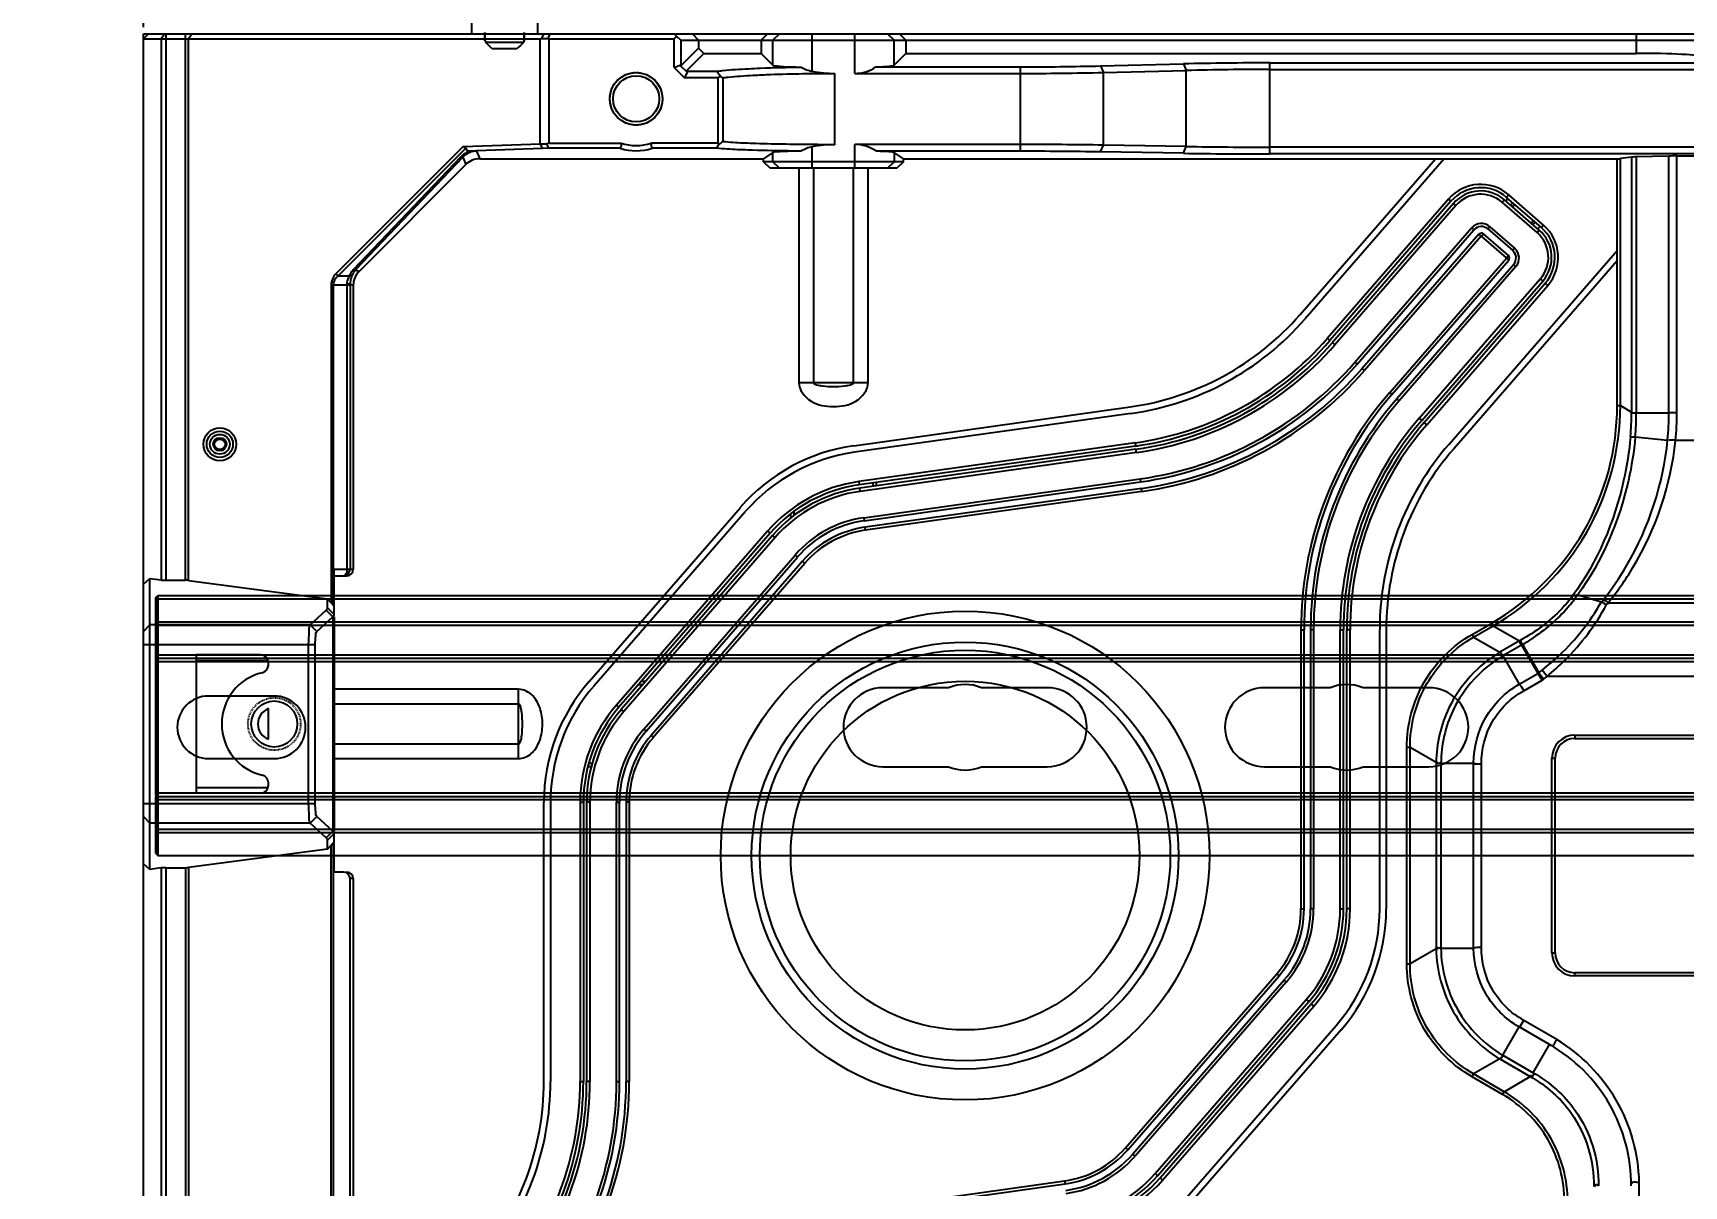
# Model space of a CAD drawing. Header units: millimetres. Extents: x -1070 to 42146, y 1440 to 12921.
# Drawn here: x 30659.2 to 30910.1, y 6653.2 to 6828.4 of the extents above; entities that cross this region are included whole.
import ezdxf

# ---------------------------------------------------------------- set-up
doc = ezdxf.new("R2010")
doc.units = ezdxf.units.MM
doc.linetypes.add('HIDDEN', pattern=[0.2, 0.1, -0.1])
for name, color, linetype in [('02___PRT_ALL_AXES', 7, 'Continuous'), ('30303M0020012R002实线CONTINUOUS', 7, 'Continuous'), ('DINGWEIZHU实线CONTINUOUS', 7, 'Continuous'), ('DW-PLUS-PCB实线CONTINUOUS', 7, 'Continuous'), ('DW-PLUS-XIANGTI实线CONTINUOUS', 7, 'Continuous'), ('DW-PLUS-XIANGTI隐藏线HIDDEN', 7, 'Continuous'), ('HOLDER-001实线CONTINUOUS', 7, 'Continuous'), ('MOUZU_COVER实线CONTINUOUS', 7, 'Continuous')]:
    doc.layers.add(name, color=color, linetype=linetype)
doc.styles.get("Standard").update_dxf_attribs({"font": 'arial.ttf'})
doc.dimstyles.new('ISO-25', dxfattribs={"dimtxt": 50, "dimasz": 2.5, "dimexe": 1.25, "dimexo": 0.625, "dimtad": 1, "dimtxsty": 'Standard', "dimcen": 2.5, "dimadec": 0, "dimazin": 0, "dimtfac": 1, "dimtmove": 0, "dimatfit": 3, "dimfxl": 1, "dimarcsym": 0})

# ---------------------------------------------------------------- blocks, each defined once
blk = doc.blocks.new('dfg435rdfds')
at = {"color": 7, "linetype": 'Continuous'}
for p, q in [((497.7, 0), (-497.7, 0)), ((497.7, -9), (497.7, 0)), ((498, -0.3), (497.7, 0)), ((498, -0.3), (498, -9)), ((498, -29.75), (498, -0.3)), ((498, -39.2), (498, -0.3)), ((498, -3.5), (-498, -3.5)), ((498, -4), (-498, -4)), ((498, -3.7), (497.7, -4)), ((498, -8.5), (-498, -8.5)), ((498, -9), (-498, -9)), ((-498, -9.5), (498, -9.5)), ((498, -8.7), (497.7, -9)), ((497.7, -29.93), (497.7, -9.07)), ((498, -9.25), (498, -39.2)), ((490, -14.75), (480, -14.75)), ((480, -24.25), (490, -24.25)), ((498, -29.5), (-498, -29.5)), ((498, -30), (-498, -30)), ((497.7, -39.5), (497.7, -30)), ((498, -30.3), (497.7, -30)), ((498, -39.2), (498, -30)), ((498, -30.5), (-498, -30.5)), ((498, -35), (-498, -35)), ((498, -35.3), (497.7, -35)), ((498, -35.5), (-498, -35.5)), ((498, -39), (-498, -39)), ((497.7, -39.5), (-497.7, -39.5)), ((498, -39.2), (497.7, -39.5))]:
    blk.add_line(p, q, dxfattribs=at)
for centre, radius, start, end in [((304.5, -19.5), 6, 90, 270), ((329.5, -19.5), 6, 270, 90), ((362.5, -19.5), 6, 90, 270), ((387.5, -19.5), 6, 270, 90), ((480, -19.5), 4.75, 90, 270), ((490, -19.5), 4.75, 270, 90)]:
    blk.add_arc(centre, radius, start, end, dxfattribs=at)
at = {"layer": '02___PRT_ALL_AXES', "color": 7, "linetype": 'Continuous'}
for p, q in [((314.5, -13.5), (304.5, -13.5)), ((329.5, -13.5), (319.5, -13.5)), ((372.5, -13.5), (362.5, -13.5)), ((387.5, -13.5), (377.5, -13.5)), ((304.5, -25.5), (314.5, -25.5)), ((319.5, -25.5), (329.5, -25.5)), ((362.5, -25.5), (372.5, -25.5)), ((377.5, -25.5), (387.5, -25.5))]:
    blk.add_line(p, q, dxfattribs=at)
for centre, start, end in [((317, -19.5), 67.3801, 112.6199), ((375, -19.5), 67.3801, 112.6199), ((317, -19.5), 247.3801, 292.6199), ((375, -19.5), 247.3801, 292.6199)]:
    blk.add_arc(centre, 6.5, start, end, dxfattribs=at)
blk = doc.blocks.new('HJRTY45UYJDFGD')
at = {"layer": '30303M0020012R002实线CONTINUOUS', "color": 251}
for radius in [2, 1.5, 1, 0.8]:
    blk.add_circle((-238.28, 937.4), radius, dxfattribs=at)
at = {"layer": 'DINGWEIZHU实线CONTINUOUS', "color": 251}
for p, q in [((-200, 1002.8), (-200, 999.8)), ((-190, 1002.8), (-190, 999.8))]:
    blk.add_line(p, q, dxfattribs=at)
at = {"layer": 'DW-PLUS-PCB实线CONTINUOUS', "color": 251}
for p, q in [((-249.9, 999), (-249.9, 999.8)), ((-249.9, 999.8), (-249.1, 999.8))]:
    blk.add_line(p, q, dxfattribs=at)
at = {"layer": 'DW-PLUS-XIANGTI实线CONTINUOUS', "color": 251}
for p, q in [((-249.9, 999), (-249.1, 999.8)), ((-249.9, 0.8), (-249.9, 999)), ((-249.9, 999), (-189.6, 999)), ((-249.1, 999.8), (249.1, 999.8)), ((-246.63, 999.8), (-247.19, 999)), ((-247.19, 999), (-247.19, 916.78)), ((-246.49, 999.8), (-246.49, 916.74)), ((-243.52, 916.74), (-243.52, 999.8)), ((-242.46, 999.8), (-243.03, 999)), ((-243.03, 916.71), (-243.03, 999)), ((-189.6, 999), (-189.4, 999.08)), ((-189.6, 983.07), (-189.6, 999)), ((-189.1, 999.8), (-189.4, 999.08)), ((-189.4, 999.08), (-188.43, 999.08)), ((-188.14, 999.8), (-188.43, 999.08)), ((-188.43, 999.08), (-188.23, 999)), ((-188.23, 983.18), (-188.23, 999)), ((-188.23, 999), (-169.21, 999)), ((-168.81, 999.37), (-169.22, 999.8)), ((-169.21, 999), (-168.81, 999.37)), ((-169.21, 994.66), (-169.21, 999)), ((-168.21, 998.8), (-168.81, 999.37)), ((-168.21, 998.8), (-168.21, 994.89)), ((-168.21, 998.8), (168.21, 998.8)), ((-165.5, 998.8), (-166.45, 999.8)), ((-165.5, 998.8), (-165.5, 997.6)), ((-156, 998.8), (-155.05, 999.8)), ((-156, 998.8), (-156, 996.8)), ((-153.21, 999.8), (-154.21, 998.8)), ((-154.21, 995.01), (-154.21, 998.8)), ((-148.22, 994.08), (-148.22, 999.8)), ((-141.78, 993.76), (-141.78, 999.8)), ((-136.79, 999.8), (-135.79, 998.8)), ((-135.79, 995.01), (-135.79, 998.8)), ((-134, 998.8), (-134.95, 999.8)), ((-134, 998.8), (-134, 996.8)), ((-22.99, 999.8), (-22.99, 998.8)), ((-22.99, 998.8), (-22.99, 996.8)), ((-168.21, 994.89), (-165.5, 997.6)), ((-167.41, 994.09), (-164.7, 996.8)), ((-165.5, 997.6), (-164.7, 996.8)), ((-164.7, 996.8), (-156, 996.8)), ((-156, 996.8), (-154.21, 995.01)), ((-135.79, 995.01), (-134, 996.8)), ((-134, 996.8), (-22.99, 996.8)), ((-169.21, 994.66), (-168.36, 995.04)), ((-169.21, 994.66), (-167.64, 993.09)), ((-168.21, 994.89), (-168.36, 995.04)), ((-168.36, 995.04), (-167.26, 993.94)), ((-167.26, 993.94), (-167.64, 993.09)), ((-167.26, 993.94), (-167.41, 994.09)), ((-167.41, 994.09), (-162.72, 994.09)), ((-138.55, 994.76), (-116.65, 994.76)), ((-116.65, 994.76), (-116.65, 981.93)), ((-104.39, 994.9), (-91.79, 995.21)), ((-104.39, 994.9), (-103.97, 993.9)), ((-103.97, 993.9), (-91.37, 994.21)), ((-103.97, 982.87), (-103.97, 993.9)), ((-91.79, 995.21), (-91.37, 994.21)), ((-91.37, 982.66), (-91.37, 994.21)), ((-78.69, 981.53), (-78.69, 995.36)), ((-78.69, 995.36), (-6.77, 995.36)), ((-78.69, 994.36), (-2.52, 994.36)), ((-162.58, 993.09), (-167.64, 993.09)), ((-162.22, 993.36), (-162.58, 993.09)), ((-162.58, 993.09), (-162.58, 983.18)), ((-161.82, 993.09), (-161.82, 983.38)), ((-144.8, 982.93), (-144.8, 993.76)), ((-141.78, 993.76), (-116.65, 993.76)), ((-201.31, 982.66), (-220.65, 963.32)), ((-200.87, 982.42), (-220.31, 962.98)), ((-201.31, 982.66), (-189.52, 983.07)), ((-201.31, 982.66), (-200.87, 982.42)), ((-200.87, 982.42), (-200.7, 981.97)), ((-189.24, 982.37), (-200.7, 981.97)), ((-200.2, 981.97), (-200.7, 981.97)), ((-199.24, 981.96), (-198.76, 980.8)), ((-189.6, 983.07), (-188.55, 983.04)), ((-189.24, 982.37), (-189.52, 983.07)), ((-188.29, 982.38), (-189.24, 982.37)), ((-188.23, 983.18), (-188.55, 983.04)), ((-188.29, 982.38), (-188.55, 983.04)), ((-177.42, 982.38), (-188.29, 982.38)), ((-188.23, 983.18), (-177.29, 983.18)), ((-162.58, 983.18), (-172.71, 983.18)), ((-162.79, 982.38), (-172.58, 982.38)), ((-162.58, 983.18), (-162.35, 983.01)), ((-154.21, 981.76), (-155.65, 980.8)), ((-154.21, 980.35), (-154.21, 981.76)), ((-148.22, 979.35), (-148.22, 982.61)), ((-141.78, 979.35), (-141.78, 982.96)), ((-116.65, 982.96), (-141.78, 982.96)), ((-116.65, 981.93), (-138.47, 981.93)), ((-135.79, 981.76), (-135.79, 980.35)), ((-134.35, 980.8), (-135.79, 981.76)), ((-104.41, 981.83), (-103.97, 982.87)), ((-91.8, 981.63), (-104.41, 981.83)), ((-91.37, 982.66), (-103.97, 982.87)), ((-91.8, 981.63), (-91.37, 982.66)), ((78.69, 982.56), (-78.69, 982.56)), ((78.69, 981.53), (-78.69, 981.53)), ((-201.7, 981.04), (-218, 963.89)), ((-201.34, 981.04), (-217.64, 963.89)), ((-217.12, 963.68), (-200.88, 979.92)), ((-201.34, 981.04), (-200.88, 979.92)), ((-198.76, 980.8), (-155.65, 980.8)), ((-155.65, 980.35), (-155.65, 980.8)), ((-154.65, 979.35), (-155.65, 980.35)), ((-134.35, 980.35), (-155.65, 980.35)), ((-135.35, 979.35), (-154.65, 979.35)), ((-153.21, 979.35), (-154.21, 980.35)), ((-150.27, 979.35), (-150.27, 946.8)), ((-148.03, 979.35), (-148.03, 946.8)), ((-141.97, 946.8), (-141.97, 979.35)), ((-139.73, 946.8), (-139.73, 979.35)), ((-136.79, 979.35), (-135.79, 980.35)), ((-134.35, 980.35), (-135.35, 979.35)), ((-134.35, 980.35), (-134.35, 980.8)), ((-134.35, 980.8), (-25.88, 980.8)), ((-74.07, 957.11), (-53.48, 980.8)), ((-52.16, 980.8), (-73.32, 956.46)), ((-25.88, 943.28), (-25.88, 980.8)), ((-23.7, 981.03), (-25.39, 980.81)), ((-25.39, 943.28), (-25.39, 980.81)), ((-23.7, 981.03), (-23.7, 942.3)), ((-18.02, 981.2), (-22.98, 981.07)), ((-22.98, 981.07), (-22.98, 942.2)), ((-18.02, 942.2), (-18.02, 981.2)), ((-16.8, 942.2), (-16.8, 981.22)), ((-16.8, 981.22), (16.8, 981.22)), ((-51.52, 974.67), (-69.92, 953.51)), ((-51.15, 974.34), (-69.54, 953.18)), ((-51.52, 974.67), (-51.15, 974.34)), ((-42.82, 974.39), (-42.49, 974.77)), ((-42.35, 975.31), (-42.68, 974.93)), ((-37.4, 970.34), (-42.68, 974.93)), ((-37.07, 970.72), (-42.35, 975.31)), ((-37.59, 970.5), (-37.92, 970.13)), ((-37.07, 970.72), (-37.4, 970.34)), ((-51.43, 937.43), (-25.88, 966.83)), ((-217.64, 963.89), (-217.12, 963.68)), ((-25.88, 965.3), (-50.67, 936.78)), ((-221.37, 961.57), (-221.37, 913.31)), ((-218.47, 961.57), (-221.37, 961.57)), ((-221.03, 961.57), (-221.03, 912.95)), ((-220.31, 962.98), (-220.65, 963.32)), ((-220.31, 962.98), (-218.62, 962.98)), ((-218.96, 961.71), (-218.96, 918.4)), ((-218.47, 961.75), (-218.47, 918.4)), ((-218.47, 961.75), (-218, 961.56)), ((-218, 961.56), (-218, 918.4)), ((-55.2, 940.71), (-36.81, 961.87)), ((-54.82, 940.38), (-36.43, 961.55)), ((-36.43, 961.55), (-36.81, 961.87)), ((-69.92, 953.51), (-69.54, 953.18)), ((-150.27, 946.8), (-139.73, 946.8)), ((-141.93, 937.17), (-99.92, 943.08)), ((-99.78, 942.09), (-141.79, 936.18)), ((-25.88, 943.28), (-25.39, 943.28)), ((-25.39, 943.28), (-23.7, 942.3)), ((-22.98, 942.2), (-18.02, 942.2)), ((-16.8, 942.2), (-18.02, 942.2)), ((-54.82, 940.38), (-55.2, 940.71)), ((-99.16, 937.63), (-141.16, 931.73)), ((-99.09, 937.14), (-141.09, 931.23)), ((-99.16, 937.63), (-99.09, 937.14)), ((-23.13, 938.51), (-18.21, 938.05)), ((17, 938), (-17, 938)), ((-141.16, 931.73), (-141.09, 931.23)), ((-139, 931.53), (-139, 931.02)), ((-138.5, 931.6), (-138.5, 931.09)), ((-182.16, 901.37), (-159.16, 927.82)), ((-158.41, 927.16), (-181.4, 900.71)), ((-151.5, 926.2), (-151.5, 926.84)), ((-151, 926.54), (-151, 927.22)), ((-155.01, 924.21), (-178, 897.76)), ((-154.64, 923.88), (-177.63, 897.43)), ((-155.01, 924.21), (-154.64, 923.88)), ((-249.9, 916.13), (-248.9, 917.01)), ((-248.9, 872.79), (-248.9, 917.01)), ((-248.9, 917.01), (-247.19, 916.78)), ((-246.49, 916.74), (-243.52, 916.74)), ((-243.03, 916.71), (-221.92, 913.94)), ((-220.9, 911.53), (-220.9, 918.4)), ((-220.9, 918.4), (-218.96, 918.4)), ((-220.9, 917.4), (-219, 917.4)), ((-218.96, 918.4), (-218.54, 918.4)), ((-218.54, 918.4), (-218.47, 918.4)), ((-218.47, 918.4), (-218, 918.4)), ((-221.92, 912.54), (-221.92, 913.94)), ((-221.37, 913.31), (-221.92, 913.94)), ((-31.87, 914.53), (-28.27, 913.44)), ((-224.54, 909.95), (-222.11, 912.19)), ((-223.53, 908.94), (-221.1, 911.18)), ((-222.11, 912.19), (-221.1, 911.18)), ((-221.92, 912.54), (-220.9, 911.53)), ((-221.03, 912.95), (-221.37, 913.31)), ((-221.1, 911.18), (-221.1, 878.62)), ((-220.9, 912.82), (-221.03, 912.95)), ((-220.9, 911.18), (-220.9, 878.62)), ((-27.26, 913.33), (27.26, 913.33)), ((-249.9, 908.96), (-248.9, 909.95)), ((-224.54, 909.95), (-248.9, 909.95)), ((-224.54, 909.95), (-223.53, 908.94)), ((-66.98, 866.8), (-66.98, 909.22)), ((-66.48, 909.22), (-66.98, 909.22)), ((-66.48, 866.8), (-66.48, 909.22)), ((-61.98, 866.8), (-61.98, 909.22)), ((-60.98, 909.22), (-60.98, 866.8)), ((-47.94, 908.51), (-44.95, 910.24)), ((-47.94, 908.51), (-47.7, 908.09)), ((-47.7, 908.09), (-44.71, 909.82)), ((-44.95, 910.24), (-44.71, 909.82)), ((-44.71, 909.82), (-40.74, 907.52)), ((-249.9, 906.98), (-223.78, 906.98)), ((-224.78, 882.82), (-224.78, 906.98)), ((-223.78, 882.82), (-223.78, 906.98)), ((-47.7, 908.09), (-43.73, 905.8)), ((-40.74, 907.52), (-43.73, 905.8)), ((-40.42, 906.88), (-43.28, 905.23)), ((-40.63, 907.58), (-40.74, 907.52)), ((-40.29, 906.96), (-40.42, 906.88)), ((-40.42, 906.88), (-37.94, 902.58)), ((-40.29, 906.96), (-37.81, 902.68)), ((-241.9, 905.4), (-241.9, 884.4)), ((-232.1, 905.4), (-241.9, 905.4)), ((-241.9, 904.53), (-230.95, 904.53)), ((-230.9, 903.86), (-230.9, 904.2)), ((-43.28, 905.23), (-40.8, 900.93)), ((-174.18, 901.4), (-173.51, 901.4)), ((-40.8, 900.93), (-37.94, 902.58)), ((-40.08, 899.94), (-37.26, 901.56)), ((-37.08, 901.71), (-37.72, 902.56)), ((-36.54, 902.11), (-37.29, 903.1)), ((36.54, 902.11), (-36.54, 902.11)), ((-192.9, 900.17), (-220.9, 900.17)), ((-192.9, 889.63), (-192.9, 900.17)), ((-174.61, 900.9), (-173.95, 900.9)), ((-230.9, 892.57), (-230.9, 897.23)), ((-192.9, 897.93), (-220.9, 897.93)), ((-178, 897.76), (-177.63, 897.43)), ((-220.9, 891.87), (-192.9, 891.87)), ((-57.85, 858.44), (-57.85, 891.36)), ((-57.85, 891.36), (-57.36, 891.36)), ((-57.36, 858.44), (-57.36, 891.36)), ((-57.36, 891.36), (-53.39, 889.07)), ((-32.3, 893.2), (-32.3, 892.7)), ((-32.3, 893.2), (32.3, 893.2)), ((-32.3, 892.7), (32.3, 892.7)), ((-220.9, 889.63), (-192.9, 889.63)), ((-181.75, 888.4), (-182.35, 888.4)), ((-181.61, 888.9), (-182.22, 888.9)), ((-53.39, 889.07), (-53.39, 860.73)), ((-52.67, 888.96), (-52.67, 860.84)), ((-52.67, 888.96), (-47.71, 888.96)), ((-47.71, 860.84), (-47.71, 888.96)), ((-46.49, 860.97), (-46.49, 888.83)), ((-35.8, 860.1), (-35.8, 889.7)), ((-35.8, 889.7), (-35.3, 889.7)), ((-35.3, 860.1), (-35.3, 889.7)), ((-230.9, 885.6), (-230.9, 885.94)), ((-241.9, 885.27), (-230.95, 885.27)), ((-232.1, 884.4), (-241.9, 884.4)), ((-249.9, 882.82), (-223.78, 882.82)), ((-224.54, 879.85), (-223.53, 880.86)), ((-221.1, 878.62), (-223.53, 880.86)), ((-189.02, 840.58), (-189.02, 883)), ((-188.02, 883), (-188.02, 840.58)), ((-183.52, 883), (-183.52, 840.58)), ((-183.52, 883), (-183.02, 883)), ((-183.02, 883), (-183.02, 840.58)), ((-249.9, 880.84), (-248.9, 879.85)), ((-224.54, 879.85), (-248.9, 879.85)), ((-222.11, 877.61), (-224.54, 879.85)), ((-222.11, 877.61), (-221.1, 878.62)), ((-221.92, 875.86), (-243.03, 873.09)), ((-221.92, 877.26), (-220.9, 878.27)), ((-221.92, 875.86), (-221.92, 877.26)), ((-221.92, 875.86), (-221.37, 876.49)), ((-221.37, 876.49), (-221.03, 876.85)), ((-221.37, 123.31), (-221.37, 876.49)), ((-221.03, 876.85), (-220.9, 876.98)), ((-221.03, 876.85), (-221.03, 122.95)), ((-220.9, 872.4), (-220.9, 878.27)), ((-248.9, 872.79), (-249.9, 873.67)), ((-247.19, 873.02), (-248.9, 872.79)), ((-247.19, 873.02), (-247.19, 607.9)), ((-246.49, 873.06), (-246.49, 607.9)), ((-246.49, 873.06), (-243.52, 873.06)), ((-243.52, 873.06), (-243.52, 607.9)), ((-243.03, 873.09), (-243.03, 607.9)), ((-219.48, 872.4), (-220.9, 872.4)), ((-218.48, 759.72), (-218.48, 871.4)), ((-218, 871.4), (-218.48, 871.4)), ((-218, 871.4), (-218, 791.54)), ((-66.48, 866.8), (-66.98, 866.8)), ((-52.67, 860.84), (-47.71, 860.84)), ((-57.85, 858.44), (-57.36, 858.44)), ((-53.39, 860.73), (-57.36, 858.44)), ((-35.8, 860.1), (-35.3, 860.1)), ((-32.3, 856.6), (-32.3, 857.1)), ((32.3, 857.1), (-32.3, 857.1)), ((32.3, 856.6), (-32.3, 856.6)), ((-95.36, 825.92), (-72.37, 852.37)), ((-94.99, 825.59), (-72, 852.04)), ((-72, 852.04), (-72.37, 852.37)), ((-91.59, 822.64), (-68.6, 849.09)), ((-67.84, 848.43), (-90.84, 821.98)), ((-43.28, 844.57), (-40.8, 848.87)), ((-36.15, 846.19), (-40.8, 848.87)), ((-35.04, 846.95), (-40.08, 849.86)), ((-38.63, 841.89), (-36.15, 846.19)), ((-43.73, 844), (-47.7, 841.71)), ((-43.73, 844), (-39.08, 841.32)), ((-43.28, 844.57), (-38.63, 841.89)), ((-47.94, 841.29), (-47.7, 841.71)), ((-43.29, 838.61), (-47.94, 841.29)), ((-43.05, 839.02), (-47.7, 841.71)), ((-43.05, 839.02), (-39.08, 841.32)), ((-183.52, 840.58), (-183.02, 840.58)), ((-43.29, 838.61), (-43.05, 839.02)), ((-94.99, 825.59), (-95.36, 825.92)), ((-22.53, 807.88), (-22.52, 825.28))]:
    blk.add_line(p, q, dxfattribs=at)
for points in [[(-28.26, 913.44), (-28.14, 913.57), (-28.03, 913.71)], [(-27.48, 913.03), (-27.37, 913.18), (-27.26, 913.33)], [(-37.94, 902.59), (-37.88, 902.63), (-37.81, 902.68)], [(-37.26, 901.56), (-37.17, 901.63), (-37.08, 901.71)]]:
    blk.add_lwpolyline(points, dxfattribs=at)
for centre, radius in [((-175, 989.9), 4), ((-175, 989.9), 3.5), ((-238.28, 937.4), 2.5), ((-230, 894.9), 3.5)]:
    blk.add_circle(centre, radius, dxfattribs=at)
for centre, radius, start, end in [((-106.82, 1031.67), 67.36, 213.9097, 214.662), ((-116.54, 1512.83), 518.07, 269.9879, 271.3434), ((-116.54, 1548.17), 554.41, 269.9883, 271.2986), ((-79.11, 467.69), 527.67, 89.9544, 91.377), ((-79.09, 500.17), 494.19, 89.9528, 91.4228), ((-143.58, 1020.11), 32.61, 235.1192, 235.9732), ((-200.2, 914.97), 66.99, 89.1792, 89.9988), ((-175, 989.9), 7.9, 252.1946, 287.8054), ((-175, 989.9), 7.1, 251.2001, 288.7985), ((-108.78, 945.01), 65.68, 144.6493, 145.3186), ((-142.75, 955.66), 33.65, 124.5322, 125.6255), ((-116.25, 189.1), 793.86, 89.11423, 90.02928), ((-116.26, 241.92), 740.01, 89.08257, 90.03032), ((-78.81, 1813.16), 831.64, 269.10463, 270.00826), ((-78.8, 1759.63), 777.07, 269.07373, 270.00854), ((-46.62, 970.4), 6.5, 49, 139), ((-46.62, 970.4), 6, 49, 139), ((-41.34, 965.81), 6, 319, 49), ((-41.34, 965.81), 6.5, 319, 49), ((-215.55, 961.57), 3.38, 136.4861, 149.6723), ((-216.69, 961.72), 2.27, 174.1941, 180.1244), ((-215.51, 961.55), 3.42, 149.7034, 155.2232), ((-215.26, 961.76), 3.2, 175.641, 180.1505), ((-215.21, 961.75), 3.25, 162.9229, 175.6295), ((-215.16, 961.74), 3.3, 159.0472, 162.9073), ((-215.11, 961.72), 3.37, 155.5362, 159.0474), ((-105.77, 984.67), 42, 278, 319), ((-105.77, 984.67), 43, 278, 319), ((-105.77, 984.67), 47.5, 278, 319), ((-105.77, 984.67), 48, 278, 319), ((-63.42, 942.06), 39.72, 354.9364, 0.3415), ((-62.65, 941.99), 39.67, 354.9624, 0.2988), ((-62.83, 942.16), 44.81, 354.731, 0.0417), ((-63.04, 942.27), 46.25, 354.6978, 359.9044), ((-18.98, 909.22), 48, 139, 180), ((-18.98, 909.22), 47.5, 139, 180), ((-138.03, 909.45), 28, 98, 139), ((-138.03, 909.45), 27, 98, 139), ((-18.98, 909.22), 43, 139, 180), ((-18.98, 909.22), 42, 139, 180), ((-138.03, 909.45), 22.5, 98, 139), ((-138.03, 909.45), 22, 98, 139), ((-57.24, 935.52), 33.22, 300.6865, 303.3137), ((-232.1, 904.2), 1.2, 0, 90), ((-232.1, 903.86), 1.2, 283.1947, 0), ((-230, 894.9), 8, 103.1947, 256.8053), ((-161.02, 883), 28, 139, 180), ((-161.02, 883), 27, 139, 180), ((-230, 894.9), 2.5, 111.1002, 248.8998), ((-161.02, 883), 22.5, 139, 180), ((-161.02, 883), 22, 139, 180), ((-32.3, 889.7), 3.5, 90, 180), ((-32.3, 889.7), 3, 90, 180), ((-232.1, 885.94), 1.2, 0, 76.8053), ((-232.1, 885.6), 1.2, 270, 0), ((-88.98, 866.8), 22, 319, 0), ((-88.98, 866.8), 22.5, 319, 0), ((-88.98, 866.8), 27, 319, 0), ((-88.98, 866.8), 28, 319, 0), ((-32.3, 860.1), 3.5, 180, 270), ((-32.3, 860.1), 3, 180, 270), ((-231.02, 840.58), 42, 319, 0), ((-231.02, 840.58), 43, 319, 0), ((-231.02, 840.58), 47.5, 319, 0), ((-231.02, 840.58), 48, 319, 0), ((-111.97, 840.35), 22, 278, 319), ((-111.97, 840.35), 22.5, 278, 319)]:
    blk.add_arc(centre, radius, start, end, dxfattribs=at)
for centre, major_axis, ratio, start_param, end_param in [((-22.99, 996.28), (10, 0), 0.052408, 0.05236, 1.570796), ((-141.78, 1000.08), (0, 6.32), 0.948965, -3.141593, -2.57188), ((-141.78, 995.02), (6, 0), 0.052408, -1.001084, -0.05236), ((-141.78, 976.75), (0, 6.21), 0.965689, -0.585502, 0), ((-141.78, 981.75), (6, 0), 0.034921, 0.05236, 0.985294), ((-198.76, 977.8), (-1.15, 2.77), 0.999286, -0.392447, 0.392447), ((-25.88, 980.82), (0.5, 0), 0.034921, -1.570796, -0.261799), ((-21.76, 981.02), (2, 0), 0.034921, 2.225295, 2.879793), ((-16.8, 981.15), (2, 0), 0.034921, 1.570796, 2.225295), ((-215, 961.56), (2.77, -1.15), 0.999286, 2.749146, 3.534039), ((-246.49, 916.87), (1, 0), 0.131652, -2.356194, -1.570796), ((-243.52, 916.65), (0.7, 0), 0.131652, 0.785398, 1.570796), ((-219, 918.4), (1, 0), 0.999391, -1.570796, 0), ((-246.49, 872.93), (1, 0), 0.131652, 1.570796, 2.356194), ((-243.52, 873.15), (0.7, 0), 0.131652, -1.570796, -0.785398), ((-219.48, 871.4), (-1, 0), 0.999391, 3.141593, 4.712389), ((-219, 871.4), (1, 0), 0.999391, 0, 1.570796)]:
    blk.add_ellipse(centre, major_axis=major_axis, ratio=ratio, start_param=start_param, end_param=end_param, dxfattribs=at)
for points, knots in [([(-162.72, 994.09), (-162.44, 994.14), (-160.85, 994.32), (-159.24, 994.42), (-157.93, 994.48)], [0, 0, 0, 0, 0.18057, 1, 1, 1, 1]), ([(-157.93, 994.48), (-157.34, 994.51), (-154.67, 994.63), (-152, 994.69), (-149.91, 994.72)], [0, 0, 0, 0, 0.221843, 1, 1, 1, 1]), ([(-154.21, 995.01), (-154.12, 994.92), (-153.63, 994.92), (-152.8, 994.79), (-151.47, 994.76), (-150.47, 994.73), (-149.91, 994.72)], [0, 0, 0, 0, 0.09005, 0.300724, 0.613713, 1, 1, 1, 1]), ([(-161.82, 993.09), (-161.55, 993.13), (-160.03, 993.32), (-158.5, 993.42), (-157.24, 993.48)], [0, 0, 0, 0, 0.178951, 1, 1, 1, 1]), ([(-157.24, 993.48), (-156.35, 993.53), (-152.2, 993.71), (-148.05, 993.76), (-144.8, 993.76)], [0, 0, 0, 0, 0.21638, 1, 1, 1, 1]), ([(-199.24, 981.96), (-199.46, 981.96), (-200.23, 981.87), (-200.96, 981.45), (-201.34, 981.04)], [0, 0, 0, 0, 0.279921, 1, 1, 1, 1]), ([(-177.29, 983.18), (-177.3, 983.05), (-177.19, 982.79), (-177.38, 982.53), (-177.5, 982.47)], [0, 0, 0, 0, 0.479688, 1, 1, 1, 1]), ([(-172.71, 983.18), (-172.7, 983.05), (-172.81, 982.79), (-172.62, 982.53), (-172.5, 982.47)], [0, 0, 0, 0, 0.479665, 1, 1, 1, 1]), ([(-158.02, 982.12), (-158.53, 982.13), (-160.12, 982.2), (-161.71, 982.27), (-162.79, 982.38)], [0, 0, 0, 0, 0.318333, 1, 1, 1, 1]), ([(-157.33, 983.12), (-157.8, 983.13), (-159.3, 983.19), (-160.81, 983.27), (-161.82, 983.38)], [0, 0, 0, 0, 0.317599, 1, 1, 1, 1]), ([(-149.94, 981.95), (-150.69, 981.96), (-153.38, 981.99), (-156.07, 982.05), (-158.02, 982.12)], [0, 0, 0, 0, 0.275105, 1, 1, 1, 1]), ([(-144.8, 982.93), (-145.95, 982.93), (-150.12, 982.94), (-154.3, 983.01), (-157.33, 983.12)], [0, 0, 0, 0, 0.274887, 1, 1, 1, 1]), ([(-149.94, 981.95), (-150.5, 981.95), (-151.49, 981.92), (-152.8, 981.91), (-153.64, 981.81), (-154.1, 981.83), (-154.21, 981.76)], [0, 0, 0, 0, 0.387229, 0.700646, 0.91122, 1, 1, 1, 1]), ([(-201.34, 981.04), (-201.38, 981.01), (-201.51, 980.98), (-201.63, 981.01), (-201.7, 981.04)], [0, 0, 0, 0, 0.436763, 1, 1, 1, 1]), ([(-217.64, 963.89), (-217.68, 963.86), (-217.82, 963.83), (-217.94, 963.86), (-218, 963.89)], [0, 0, 0, 0, 0.436764, 1, 1, 1, 1]), ([(-218.47, 961.75), (-218.48, 961.72), (-218.66, 961.74), (-218.77, 961.72), (-218.87, 961.72)], [0, 0, 0, 0, 0.270127, 1, 1, 1, 1]), ([(-218.17, 963.11), (-218.2, 963.05), (-218.36, 962.96), (-218.53, 962.96), (-218.62, 962.98)], [0, 0, 0, 0, 0.44685, 1, 1, 1, 1]), ([(-150.27, 946.8), (-150.28, 945.67), (-148.52, 943.49), (-145, 942.95), (-141.48, 943.49), (-139.73, 945.67), (-139.73, 946.8)], [0, 0, 0, 0, 0.245731, 0.500049, 0.75432, 1, 1, 1, 1]), ([(-148.03, 946.8), (-148.03, 946.54), (-147.29, 946.37), (-146.37, 946.21), (-145, 946.17), (-143.63, 946.21), (-142.7, 946.37), (-141.97, 946.54), (-141.97, 946.8)], [0, 0, 0, 0, 0.124538, 0.245761, 0.499359, 0.753429, 0.876335, 1, 1, 1, 1]), ([(-44.95, 910.24), (-39.25, 913.53), (-29.36, 923.26), (-25.88, 936.69), (-25.88, 943.28)], [0, 0, 0, 0, 0.5, 1, 1, 1, 1]), ([(-44.71, 909.82), (-38.94, 913.16), (-28.93, 923.01), (-25.4, 936.61), (-25.39, 943.28)], [0, 0, 0, 0, 0.5, 1, 1, 1, 1]), ([(-23.7, 942.3), (-23.67, 942.27), (-23.46, 942.11), (-23.18, 942.2), (-22.97, 942.2)], [0, 0, 0, 0, 0.149772, 1, 1, 1, 1]), ([(-23.85, 938.56), (-24.05, 936.31), (-25.38, 927.77), (-28.89, 919.52), (-32.65, 914.35)], [0, 0, 0, 0, 0.260703, 1, 1, 1, 1]), ([(-23.13, 938.51), (-23.33, 936.29), (-24.66, 927.83), (-28.15, 919.66), (-31.87, 914.53)], [0, 0, 0, 0, 0.25987, 1, 1, 1, 1]), ([(-28.03, 913.71), (-26.69, 915.39), (-21.72, 922.68), (-18.88, 931.41), (-18.21, 938.05)], [0, 0, 0, 0, 0.243345, 1, 1, 1, 1]), ([(-27.26, 913.33), (-25.87, 915.01), (-20.69, 922.37), (-17.71, 931.25), (-17, 938)], [0, 0, 0, 0, 0.243551, 1, 1, 1, 1]), ([(-23.85, 938.56), (-23.82, 938.55), (-23.57, 938.54), (-23.33, 938.52), (-23.12, 938.5)], [0, 0, 0, 0, 0.126236, 1, 1, 1, 1]), ([(-17, 938), (-17.29, 938.01), (-17.64, 938.03), (-17.99, 938.04), (-18.05, 938.04)], [0, 0, 0, 0, 0.823005, 1, 1, 1, 1]), ([(-219.36, 917.42), (-219.37, 917.41), (-219.4, 917.4), (-219.43, 917.4), (-219.45, 917.4)], [0, 0, 0, 0, 0.512546, 1, 1, 1, 1]), ([(-218.96, 918.4), (-218.96, 918.28), (-218.99, 917.94), (-219.13, 917.52), (-219.36, 917.42)], [0, 0, 0, 0, 0.32168, 1, 1, 1, 1]), ([(-32.65, 914.35), (-33.16, 913.67), (-35.45, 911.01), (-38.32, 908.89), (-40.63, 907.58)], [0, 0, 0, 0, 0.242091, 1, 1, 1, 1]), ([(-31.87, 914.53), (-32.32, 913.88), (-34.35, 911.28), (-36.91, 909.14), (-39, 907.76)], [0, 0, 0, 0, 0.240467, 1, 1, 1, 1]), ([(-222.11, 912.19), (-222.08, 912.21), (-222.03, 912.27), (-221.98, 912.33), (-221.97, 912.36)], [0, 0, 0, 0, 0.532347, 1, 1, 1, 1]), ([(-221.97, 912.36), (-221.95, 912.39), (-221.93, 912.45), (-221.92, 912.51), (-221.92, 912.54)], [0, 0, 0, 0, 0.516055, 1, 1, 1, 1]), ([(-221.1, 911.18), (-221.04, 911.23), (-220.95, 911.33), (-220.9, 911.47), (-220.9, 911.53)], [0, 0, 0, 0, 0.557286, 1, 1, 1, 1]), ([(-37.29, 903.1), (-36.36, 903.82), (-32.87, 906.8), (-29.95, 910.47), (-28.27, 913.44)], [0, 0, 0, 0, 0.256393, 1, 1, 1, 1]), ([(-36.54, 902.11), (-35.61, 902.89), (-32.09, 906.07), (-29.17, 909.93), (-27.48, 913.03)], [0, 0, 0, 0, 0.256013, 1, 1, 1, 1]), ([(-224.78, 906.98), (-224.78, 907.64), (-224.67, 908.58), (-224.74, 909.68), (-224.54, 909.95)], [0, 0, 0, 0, 0.662481, 1, 1, 1, 1]), ([(-223.78, 906.98), (-223.78, 907.41), (-223.7, 908.03), (-223.69, 908.79), (-223.53, 908.94)], [0, 0, 0, 0, 0.65929, 1, 1, 1, 1]), ([(-57.85, 891.36), (-57.84, 894.78), (-56.04, 901.75), (-50.9, 906.8), (-47.94, 908.51)], [0, 0, 0, 0, 0.499997, 1, 1, 1, 1]), ([(-57.36, 891.36), (-57.37, 894.7), (-55.61, 901.5), (-50.59, 906.43), (-47.7, 908.09)], [0, 0, 0, 0, 0.499997, 1, 1, 1, 1]), ([(-40.42, 906.88), (-40.46, 906.95), (-40.55, 907.05), (-40.72, 907.41), (-40.61, 907.41)], [0, 0, 0, 0, 0.414701, 1, 1, 1, 1]), ([(-40.63, 907.58), (-40.62, 907.56), (-40.5, 907.34), (-40.38, 907.13), (-40.27, 906.94)], [0, 0, 0, 0, 0.123368, 1, 1, 1, 1]), ([(-43.29, 905.22), (-43.37, 905.34), (-43.37, 905.53), (-43.56, 905.77), (-43.67, 905.67), (-43.72, 905.62)], [0, 0, 0, 0, 0.571345, 0.741497, 1, 1, 1, 1]), ([(-47.71, 888.96), (-47.7, 891.35), (-46.43, 896.2), (-42.86, 899.73), (-40.8, 900.93)], [0, 0, 0, 0, 0.500172, 1, 1, 1, 1]), ([(-189.76, 892.12), (-189.44, 892.88), (-189.12, 894.54), (-189.38, 897.02), (-190.46, 899.32), (-192.09, 900.18), (-192.9, 900.17)], [0, 0, 0, 0, 0.251536, 0.503215, 0.753687, 1, 1, 1, 1]), ([(-46.49, 888.83), (-46.53, 891.05), (-45.39, 895.6), (-42.02, 898.86), (-40.08, 899.94)], [0, 0, 0, 0, 0.500186, 1, 1, 1, 1]), ([(-192.38, 893.21), (-192.28, 894.02), (-192.26, 895.23), (-192.37, 896.69), (-192.52, 897.41), (-192.7, 897.93), (-192.9, 897.93)], [0, 0, 0, 0, 0.504006, 0.754933, 0.876132, 1, 1, 1, 1]), ([(-192.9, 891.87), (-192.78, 891.87), (-192.44, 892.37), (-192.42, 892.84), (-192.38, 893.21)], [0, 0, 0, 0, 0.241227, 1, 1, 1, 1]), ([(-192.9, 889.63), (-192.21, 889.63), (-190.79, 890.24), (-190.03, 891.47), (-189.76, 892.12)], [0, 0, 0, 0, 0.497156, 1, 1, 1, 1]), ([(-52.67, 888.98), (-52.82, 888.98), (-52.98, 888.89), (-53.28, 888.93), (-53.25, 889.08), (-53.23, 889.15)], [0, 0, 0, 0, 0.5701, 0.739768, 1, 1, 1, 1]), ([(-224.54, 879.85), (-224.74, 880.12), (-224.67, 881.22), (-224.78, 882.16), (-224.78, 882.82)], [0, 0, 0, 0, 0.337519, 1, 1, 1, 1]), ([(-223.53, 880.86), (-223.69, 881.01), (-223.7, 881.77), (-223.78, 882.39), (-223.78, 882.82)], [0, 0, 0, 0, 0.34071, 1, 1, 1, 1]), ([(-220.9, 878.27), (-220.9, 878.33), (-220.95, 878.47), (-221.04, 878.57), (-221.1, 878.62)], [0, 0, 0, 0, 0.442714, 1, 1, 1, 1]), ([(-221.97, 877.44), (-221.98, 877.47), (-222.03, 877.53), (-222.08, 877.59), (-222.11, 877.61)], [0, 0, 0, 0, 0.467653, 1, 1, 1, 1]), ([(-221.92, 877.26), (-221.92, 877.29), (-221.93, 877.35), (-221.95, 877.41), (-221.97, 877.44)], [0, 0, 0, 0, 0.483945, 1, 1, 1, 1]), ([(-52.67, 860.82), (-52.82, 860.82), (-52.98, 860.91), (-53.28, 860.87), (-53.25, 860.72), (-53.23, 860.65)], [0, 0, 0, 0, 0.571814, 0.742048, 1, 1, 1, 1]), ([(-40.8, 848.87), (-42.86, 850.07), (-46.43, 853.6), (-47.7, 858.45), (-47.71, 860.84)], [0, 0, 0, 0, 0.500178, 1, 1, 1, 1]), ([(-40.08, 849.86), (-42.02, 850.94), (-45.39, 854.2), (-46.53, 858.75), (-46.49, 860.97)], [0, 0, 0, 0, 0.500193, 1, 1, 1, 1]), ([(-47.94, 841.29), (-50.9, 843), (-56.04, 848.05), (-57.84, 855.02), (-57.85, 858.44)], [0, 0, 0, 0, 0.499999, 1, 1, 1, 1]), ([(-47.7, 841.71), (-50.59, 843.37), (-55.61, 848.3), (-57.37, 855.1), (-57.36, 858.44)], [0, 0, 0, 0, 0.499998, 1, 1, 1, 1]), ([(-36.15, 846.19), (-36.01, 846.12), (-35.76, 845.97), (-35.37, 846.21), (-35.3, 846.62), (-35.11, 846.84), (-35.04, 846.95)], [0, 0, 0, 0, 0.274108, 0.481808, 0.743424, 1, 1, 1, 1]), ([(-23.73, 824.69), (-23.73, 828.98), (-26, 837.72), (-32.43, 844.05), (-36.15, 846.19)], [0, 0, 0, 0, 0.500081, 1, 1, 1, 1]), ([(-22.52, 825.28), (-22.63, 829.58), (-25.03, 838.29), (-31.37, 844.7), (-35.04, 846.95)], [0, 0, 0, 0, 0.500071, 1, 1, 1, 1]), ([(-43.29, 844.58), (-43.37, 844.46), (-43.38, 844.27), (-43.56, 844.03), (-43.67, 844.13), (-43.72, 844.18)], [0, 0, 0, 0, 0.5751, 0.745869, 1, 1, 1, 1]), ([(-38.62, 841.88), (-38.62, 841.73), (-38.59, 841.5), (-38.86, 841.31), (-38.98, 841.44), (-39.04, 841.5)], [0, 0, 0, 0, 0.536088, 0.708196, 1, 1, 1, 1]), ([(-33.88, 822.29), (-33.88, 825.55), (-35.6, 832.18), (-40.48, 836.98), (-43.29, 838.61)], [0, 0, 0, 0, 0.5, 1, 1, 1, 1]), ([(-33.39, 822.29), (-33.4, 825.63), (-35.17, 832.42), (-40.17, 837.35), (-43.05, 839.02)], [0, 0, 0, 0, 0.5, 1, 1, 1, 1]), ([(-28.71, 824.7), (-28.84, 824.78), (-29.02, 824.92), (-29.32, 824.78), (-29.27, 824.62), (-29.24, 824.54)], [0, 0, 0, 0, 0.5356, 0.707748, 1, 1, 1, 1]), ([(-23.74, 824.69), (-23.73, 824.84), (-23.75, 825.14), (-23.33, 825.37), (-22.94, 825.23), (-22.66, 825.28), (-22.52, 825.28)], [0, 0, 0, 0, 0.275542, 0.481584, 0.743543, 1, 1, 1, 1])]:
    blk.add_open_spline(points, degree=3, knots=knots, dxfattribs=at)
for points in [[(-149.91, 994.72), (-149.39, 994.42), (-148.81, 994.19), (-148.22, 994.08)], [(-148.22, 994.08), (-147.09, 993.87), (-145.94, 993.76), (-144.8, 993.76)], [(-200.2, 981.97), (-200.76, 981.8), (-201.29, 981.47), (-201.7, 981.04)], [(-148.22, 982.61), (-148.82, 982.49), (-149.41, 982.26), (-149.94, 981.95)], [(-144.8, 982.93), (-145.94, 982.93), (-147.09, 982.82), (-148.22, 982.61)], [(-217.64, 963.89), (-217.86, 963.67), (-218.04, 963.4), (-218.17, 963.11)], [(-220.65, 963.32), (-221.09, 962.88), (-221.37, 962.2), (-221.37, 961.57)], [(-220.31, 962.98), (-220.72, 962.65), (-221.04, 962.1), (-221.03, 961.57)], [(-218.62, 962.98), (-218.8, 962.67), (-218.92, 962.31), (-218.95, 961.95)], [(-219.45, 917.4), (-218.98, 917.4), (-218.46, 917.93), (-218.47, 918.4)], [(-31.87, 914.53), (-32.04, 914.4), (-32.64, 914.45), (-32.47, 914.32)], [(-27.26, 913.33), (-27.47, 913.47), (-27.71, 913.68), (-27.96, 913.64)], [(-28.27, 913.44), (-27.99, 913.36), (-27.77, 913.17), (-27.51, 913.05)], [(-43.73, 905.79), (-47.01, 903.84), (-49.81, 900.78), (-51.46, 897.34)], [(-43.28, 905.23), (-46.48, 903.34), (-49.21, 900.37), (-50.81, 897.02)], [(-40.8, 900.93), (-40.47, 900.76), (-40.32, 900.35), (-40.13, 900.03)], [(-37.94, 902.58), (-37.75, 902.25), (-37.51, 901.96), (-37.32, 901.63)], [(-37.81, 902.69), (-37.64, 902.82), (-37.46, 902.96), (-37.29, 903.1)], [(-37.08, 901.71), (-36.9, 901.84), (-36.72, 901.98), (-36.54, 902.11)], [(-51.46, 897.34), (-52.68, 894.78), (-53.35, 891.9), (-53.39, 889.06)], [(-50.81, 897.02), (-51.99, 894.53), (-52.64, 891.72), (-52.67, 888.96)], [(-47.71, 888.97), (-47.4, 888.76), (-46.97, 888.82), (-46.6, 888.83)], [(-52.67, 860.84), (-52.64, 857.6), (-51.73, 854.27), (-50.12, 851.47)], [(-47.71, 860.83), (-47.39, 861.04), (-46.97, 860.97), (-46.59, 860.97)], [(-53.39, 860.74), (-53.34, 857.41), (-52.41, 853.99), (-50.74, 851.11)], [(-50.74, 851.11), (-49.08, 848.23), (-46.59, 845.71), (-43.73, 844.01)], [(-50.12, 851.47), (-48.5, 848.67), (-46.07, 846.22), (-43.28, 844.57)], [(-40.8, 848.87), (-40.47, 849.04), (-40.31, 849.44), (-40.13, 849.77)], [(-39.08, 841.32), (-36.64, 839.95), (-34.45, 838.01), (-32.84, 835.72)], [(-38.63, 841.89), (-36.14, 840.48), (-33.9, 838.48), (-32.25, 836.15)], [(-32.84, 835.72), (-30.6, 832.55), (-29.37, 828.47), (-29.42, 824.59)], [(-32.25, 836.15), (-29.94, 832.88), (-28.66, 828.69), (-28.7, 824.69)]]:
    blk.add_open_spline(points, degree=3, dxfattribs=at)
at = {"layer": 'DW-PLUS-XIANGTI隐藏线HIDDEN', "color": 251, "linetype": 'HIDDEN'}
for centre in [(-175, 989.9), (-230, 894.9)]:
    blk.add_circle(centre, 4, dxfattribs=at)
at = {"layer": 'HOLDER-001实线CONTINUOUS', "color": 251}
for p, q in [((-198, 0), (-198, -1.3)), ((-198, -1.3), (-198, 0)), ((-192, 0), (-192, -1.3)), ((-192, -1.3), (-192, 0)), ((-197.92, -1.3), (-198, -1.3)), ((-197.92, -1.3), (-197.92, -1.5)), ((-197.92, -1.5), (-192.08, -1.5)), ((-193.13, -2.5), (-196.87, -2.5)), ((-192, -1.3), (-192.08, -1.3)), ((-192.08, -1.3), (-192.08, -1.5))]:
    blk.add_line(p, q, dxfattribs=at)
for points in [[(-196.87, -2.5), (-197.23, -2.17), (-197.57, -1.84), (-197.92, -1.5)], [(-192.08, -1.5), (-192.43, -1.84), (-192.77, -2.17), (-193.13, -2.5)]]:
    blk.add_open_spline(points, degree=3, dxfattribs=at)
at = {"layer": 'MOUZU_COVER实线CONTINUOUS', "color": 251}
for p, q in [((-50.77, 974.01), (-69.16, 952.85)), ((-50.39, 973.68), (-50.77, 974.01)), ((-43.34, 974.18), (-43.01, 974.55)), ((-38.05, 969.58), (-43.34, 974.18)), ((-37.73, 969.96), (-43.01, 974.55)), ((-42.07, 973.73), (-41.74, 974.11)), ((-41.8, 973.5), (-41.47, 973.88)), ((-50.39, 973.68), (-68.79, 952.52)), ((-38.61, 971.39), (-38.94, 971.02)), ((-65.74, 949.87), (-48, 970.28)), ((-65.39, 949.57), (-47.65, 969.98)), ((-46.9, 969.32), (-64.64, 948.91)), ((-46.55, 969.02), (-64.29, 948.61)), ((-48, 970.28), (-47.65, 969.98)), ((-46.55, 969.02), (-46.9, 969.32)), ((-46.49, 969.02), (-46.19, 969.37)), ((-42.72, 965.74), (-46.49, 969.02)), ((-42.42, 966.09), (-46.19, 969.37)), ((-45.23, 970.47), (-45.54, 970.12)), ((-45.54, 970.12), (-41.76, 966.84)), ((-45.23, 970.47), (-41.46, 967.19)), ((-38.34, 971.16), (-38.67, 970.78)), ((-38.05, 969.58), (-37.73, 969.96)), ((-41.46, 967.19), (-41.76, 966.84)), ((-60.45, 945.28), (-42.71, 965.68)), ((-60.11, 944.98), (-42.37, 965.38)), ((-41.61, 964.73), (-59.35, 944.32)), ((-41.27, 964.43), (-59.01, 944.02)), ((-42.72, 965.74), (-42.42, 966.09)), ((-42.71, 965.68), (-42.37, 965.38)), ((-41.27, 964.43), (-41.61, 964.73)), ((-55.96, 941.37), (-37.56, 962.53)), ((-55.58, 941.04), (-37.18, 962.2)), ((-37.56, 962.53), (-37.18, 962.2)), ((-68.79, 952.52), (-69.16, 952.85)), ((-65.74, 949.87), (-65.39, 949.57)), ((-64.29, 948.61), (-64.64, 948.91)), ((-60.45, 945.28), (-60.11, 944.98)), ((-59.01, 944.02), (-59.35, 944.32)), ((-55.96, 941.37), (-55.58, 941.04)), ((-99.02, 936.64), (-141.02, 930.74)), ((-98.95, 936.15), (-140.96, 930.24)), ((-98.95, 936.15), (-99.02, 936.64)), ((-140.39, 926.24), (-98.39, 932.14)), ((-140.33, 925.79), (-98.32, 931.69)), ((-98.39, 932.14), (-98.32, 931.69)), ((-140.96, 930.24), (-141.02, 930.74)), ((-98.18, 930.7), (-140.19, 924.8)), ((-98.12, 930.25), (-140.13, 924.34)), ((-98.12, 930.25), (-98.18, 930.7)), ((-140.39, 926.24), (-140.33, 925.79)), ((-154.26, 923.55), (-177.25, 897.1)), ((-153.88, 923.22), (-154.26, 923.55)), ((-140.13, 924.34), (-140.19, 924.8)), ((-153.88, 923.22), (-176.87, 896.77)), ((-173.82, 894.12), (-150.83, 920.57)), ((-173.48, 893.82), (-150.49, 920.27)), ((-149.73, 919.62), (-172.72, 893.17)), ((-149.38, 919.31), (-172.38, 892.87)), ((-150.83, 920.57), (-150.49, 920.27)), ((-149.38, 919.31), (-149.73, 919.62)), ((-73.93, 866.8), (-73.93, 909.22)), ((-73.93, 909.22), (-73.48, 909.22)), ((-73.48, 866.8), (-73.48, 909.22)), ((-72.48, 909.22), (-72.48, 866.8)), ((-72.02, 909.22), (-72.48, 909.22)), ((-72.02, 909.22), (-72.02, 866.8)), ((-67.98, 866.8), (-67.98, 909.22)), ((-67.98, 909.22), (-67.48, 909.22)), ((-67.48, 866.8), (-67.48, 909.22)), ((-176.87, 896.77), (-177.25, 897.1)), ((-173.82, 894.12), (-173.48, 893.82)), ((-172.38, 892.87), (-172.72, 893.17)), ((-182.52, 883), (-182.52, 840.58)), ((-182.02, 883), (-182.52, 883)), ((-182.02, 883), (-182.02, 840.58)), ((-177.98, 840.58), (-177.98, 883)), ((-177.98, 883), (-177.52, 883)), ((-177.52, 840.58), (-177.52, 883)), ((-176.52, 883), (-176.52, 840.58)), ((-176.07, 883), (-176.52, 883)), ((-176.07, 883), (-176.07, 840.58)), ((-73.93, 866.8), (-73.48, 866.8)), ((-72.02, 866.8), (-72.48, 866.8)), ((-67.98, 866.8), (-67.48, 866.8)), ((-100.62, 830.49), (-77.62, 856.93)), ((-100.27, 830.18), (-77.28, 856.63)), ((-76.52, 855.98), (-99.51, 829.53)), ((-77.62, 856.93), (-77.28, 856.63)), ((-76.18, 855.68), (-76.52, 855.98)), ((-76.18, 855.68), (-99.17, 829.23)), ((-96.12, 826.58), (-73.13, 853.03)), ((-95.74, 826.25), (-72.75, 852.7)), ((-73.13, 853.03), (-72.75, 852.7)), ((-182.02, 840.58), (-182.52, 840.58)), ((-177.98, 840.58), (-177.52, 840.58)), ((-176.07, 840.58), (-176.52, 840.58)), ((-100.62, 830.49), (-100.27, 830.18)), ((-99.17, 829.23), (-99.51, 829.53)), ((-96.12, 826.58), (-95.74, 826.25)), ((-151.88, 819.55), (-109.87, 825.46)), ((-151.82, 819.1), (-109.81, 825)), ((-109.87, 825.46), (-109.81, 825))]:
    blk.add_line(p, q, dxfattribs=at)
for radius in [37.14, 32.44, 31.2, 26.5]:
    blk.add_circle((-125, 874.9), radius, dxfattribs=at)
for centre, radius, start, end in [((-46.62, 970.4), 5.5, 49, 139), ((-46.62, 970.4), 5, 49, 139), ((-46.52, 968.99), 1.96, 49, 139), ((-46.52, 968.99), 1.5, 49, 139), ((-46.52, 968.99), 0.5, 49, 139), ((-46.52, 968.99), 0.0417, 49, 139), ((-41.34, 965.81), 5, 319, 49), ((-41.34, 965.81), 5.5, 319, 49), ((-42.75, 965.71), 1.5, 319, 49), ((-42.75, 965.71), 1.96, 319, 49), ((-42.75, 965.71), 0.0417, 319, 49), ((-42.75, 965.71), 0.5, 319, 49), ((-105.77, 984.67), 48.5, 278, 319), ((-105.77, 984.67), 49, 278, 319), ((-105.77, 984.67), 53.04, 278, 319), ((-105.77, 984.67), 53.5, 278, 319), ((-105.77, 984.67), 54.5, 278, 319), ((-105.77, 984.67), 54.96, 278, 319), ((-18.98, 909.22), 54.96, 139, 180), ((-18.98, 909.22), 54.5, 139, 180), ((-18.98, 909.22), 53.5, 139, 180), ((-18.98, 909.22), 53.04, 139, 180), ((-18.98, 909.22), 49, 139, 180), ((-18.98, 909.22), 48.5, 139, 180), ((-138.03, 909.45), 21.5, 98, 139), ((-138.03, 909.45), 21, 98, 139), ((-138.03, 909.45), 16.96, 98, 139), ((-138.03, 909.45), 16.5, 98, 139), ((-138.03, 909.45), 15.5, 98, 139), ((-138.03, 909.45), 15.04, 98, 139), ((-161.02, 883), 21.5, 139, 180), ((-161.02, 883), 21, 139, 180), ((-161.02, 883), 16.96, 139, 180), ((-161.02, 883), 16.5, 139, 180), ((-161.02, 883), 15.5, 139, 180), ((-161.02, 883), 15.04, 139, 180), ((-88.98, 866.8), 15.04, 319, 0), ((-88.98, 866.8), 15.5, 319, 0), ((-88.98, 866.8), 16.5, 319, 0), ((-88.98, 866.8), 16.96, 319, 0), ((-88.98, 866.8), 21, 319, 0), ((-88.98, 866.8), 21.5, 319, 0), ((-231.02, 840.58), 48.5, 319, 0), ((-231.02, 840.58), 49, 319, 0), ((-231.02, 840.58), 53.04, 319, 0), ((-231.02, 840.58), 53.5, 319, 0), ((-231.02, 840.58), 54.5, 319, 0), ((-231.02, 840.58), 54.96, 319, 0), ((-111.97, 840.35), 15.04, 278, 319), ((-111.97, 840.35), 15.5, 278, 319), ((-111.97, 840.35), 16.5, 278, 319), ((-111.97, 840.35), 16.96, 278, 319), ((-111.97, 840.35), 21, 278, 319), ((-111.97, 840.35), 21.5, 278, 319)]:
    blk.add_arc(centre, radius, start, end, dxfattribs=at)
blk = doc.blocks.new('*U380')
blk.add_blockref('HJRTY45UYJDFGD', (-1500, -503.15))
blk = doc.blocks.new('*U381')
at = {"color": 0, "linetype": 'ByBlock', "lineweight": -2, "transparency": 16777216}
blk.add_blockref('*U380', (0, 0), dxfattribs=at)
blk = doc.blocks.new('*D385')
at = {"color": 0, "lineweight": -2, "transparency": 16777216}
for p, q in [((30675.34, 10828.35), (30146.29, 10828.35)), ((30147.54, 10825.85), (30147.54, 4830.8)), ((30675.34, 4828.3), (30146.29, 4828.3))]:
    blk.add_line(p, q, dxfattribs=at)
at = {"color": 0, "transparency": 16777216}
for points in [[(30147.12, 10825.85), (30147.96, 10825.85), (30147.54, 10828.35)], [(30147.12, 4830.8), (30147.96, 4830.8), (30147.54, 4828.3)]]:
    blk.add_solid(points, dxfattribs=at)
at = {"layer": 'Defpoints', "color": 0, "transparency": 16777216}
for p in [(30675.96, 10828.35), (30147.54, 4828.3), (30675.96, 4828.3)]:
    blk.add_point(p, dxfattribs=at)
at = {"color": 0, "lineweight": -3, "transparency": 16777216, "insert": (30114.55, 7828.32), "char_height": 50, "attachment_point": 5, "rotation": 90}
blk.add_mtext('6000,05 [19\'-8 1/4"]', dxfattribs=at)

msp = doc.modelspace()

# ---------------------------------------------------------------- block references
at = {"lineweight": -3}
for name, p in [('*U381', (32425.863, 7331.698)), ('HJRTY45UYJDFGD', (30925.863, 5828.548))]:
    msp.add_blockref(name, p, dxfattribs=at)
at = {"lineweight": -3, "rotation": 180}
msp.add_blockref('dfg435rdfds', (31175.863, 6703.448), dxfattribs=at)

# ---------------------------------------------------------------- dimensions: what is measured, and where the dimension line sits
at = {"lineweight": -3}
dim = msp.add_linear_dim(base=(30147.54, 4828.298), p1=(30675.963, 10828.348), p2=(30675.963, 4828.298), angle=90, dimstyle='ISO-25', dxfattribs=at)
dim.commit()
dim.dimension.update_dxf_attribs({"geometry": '*D385', "text_midpoint": (30114.548, 7828.323)})

doc.saveas('drawing.dxf')
